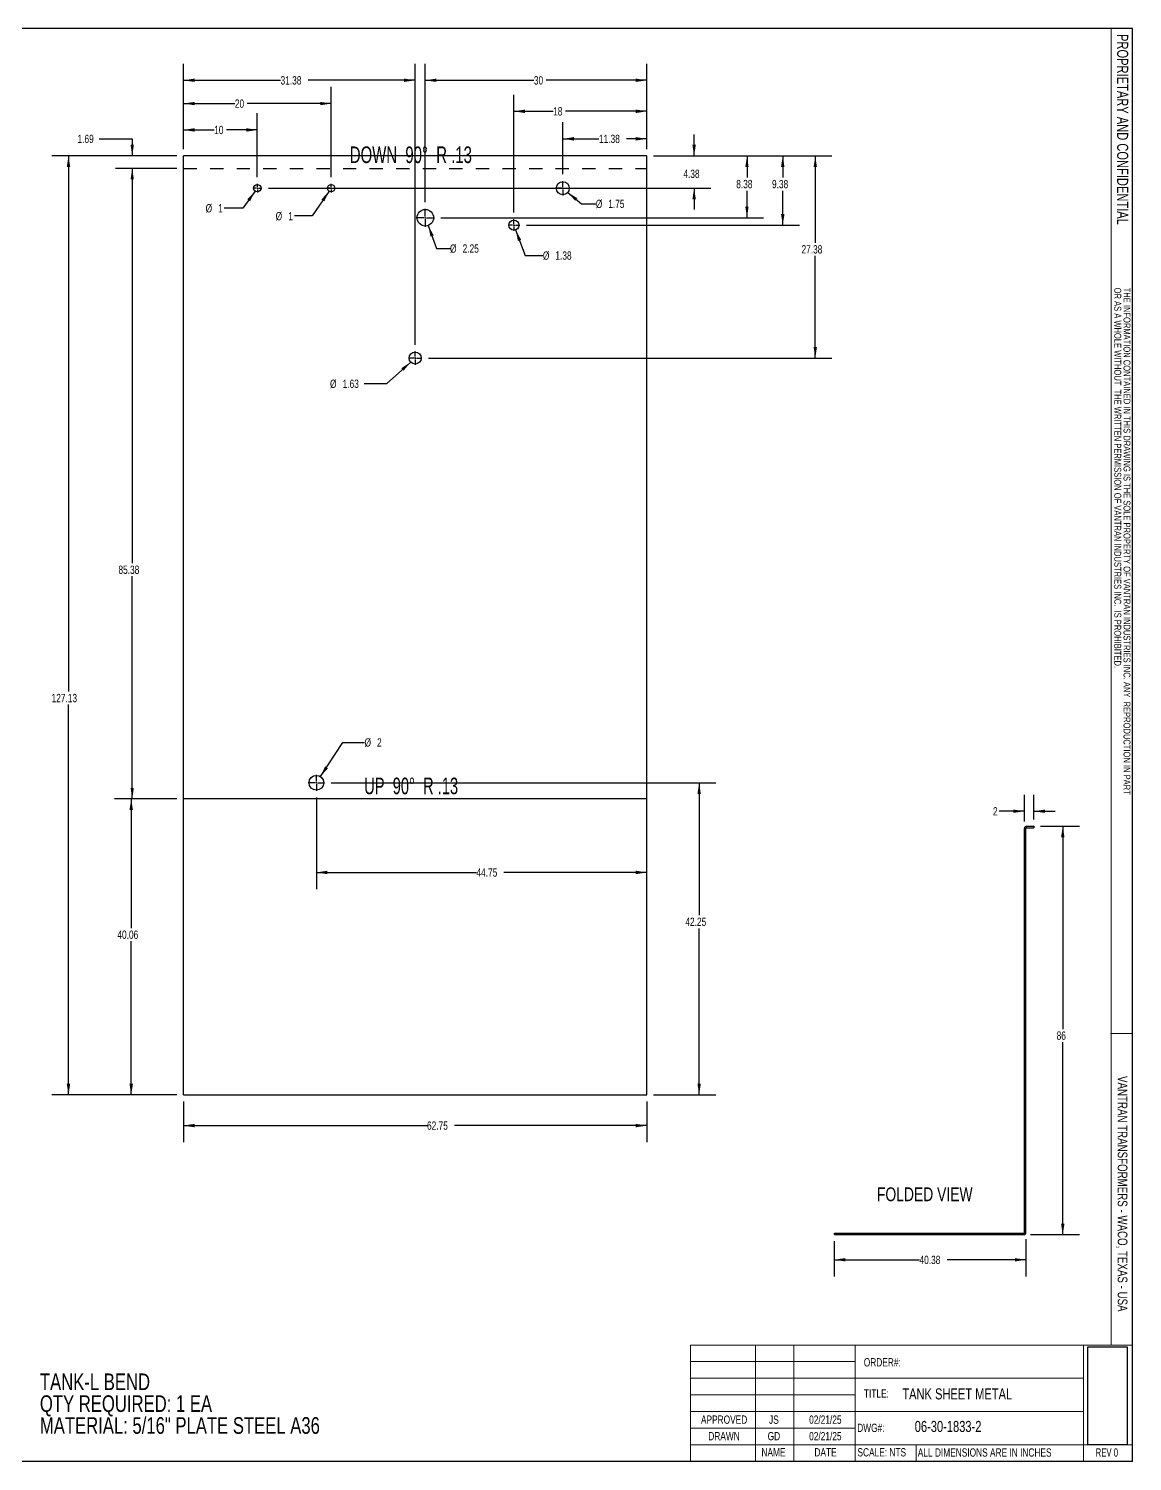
# Model space of a CAD drawing. Header units: inches. Extents: x 0.1 to 16.9, y 0.1 to 10.9.
# Drawn here: x 8.59 to 16.89, y 0.12 to 10.89 of the extents above; entities that cross this region are included whole.
import ezdxf

# ---------------------------------------------------------------- set-up
doc = ezdxf.new("R2010")
doc.units = ezdxf.units.IN
doc.header["$MEASUREMENT"] = 0
doc.linetypes.add('HIDDEN', pattern=[0.075, 0.05, -0.025])
doc.layers.add('FORMAT', color=7, linetype='Continuous')
doc.styles.add('SLDTEXTSTYLE0', font='TXT', dxfattribs={"width": 0.75})
doc.styles.add('SLDTEXTSTYLE1', font='TXT', dxfattribs={"width": 0.7})
doc.styles.add('SLDTEXTSTYLE2', font='TXT', dxfattribs={"width": 0.660714})
doc.styles.add('SLDTEXTSTYLE3', font='TXT', dxfattribs={"width": 0.671875})
doc.dimstyles.new('SLDDIMSTYLE1', dxfattribs={"dimtxt": 0.0625, "dimasz": 0.083333, "dimexe": 0, "dimexo": 0.0625, "dimgap": 0.015625, "dimtad": 0, "dimtih": 1, "dimtoh": 1, "dimlfac": 28, "dimrnd": 1e-09, "dimzin": 12, "dimdsep": 46, "dimtxsty": 'SLDTEXTSTYLE0', "dimsah": 1, "dimcen": 0.09, "dimadec": 0, "dimazin": 3, "dimtfac": 1, "dimtmove": 0, "dimatfit": 0, "dimfxl": 0, "dimfrac": 2, "dimtolj": 1, "dimtzin": 12, "dimarcsym": 0})
doc.dimstyles.new('SLDDIMSTYLE2', dxfattribs={"dimtxt": 0.0625, "dimasz": 0.083333, "dimexe": 0, "dimexo": 0.0625, "dimgap": 0.015625, "dimtad": 0, "dimtih": 1, "dimtoh": 1, "dimlfac": 28, "dimrnd": 1e-09, "dimzin": 12, "dimdsep": 46, "dimtxsty": 'SLDTEXTSTYLE0', "dimsah": 1, "dimcen": 0.09, "dimadec": 0, "dimazin": 3, "dimtfac": 1, "dimtofl": 0, "dimtmove": 0, "dimatfit": 3, "dimfxl": 0, "dimfrac": 2, "dimtolj": 1, "dimtzin": 12, "dimarcsym": 0})
doc.dimstyles.new('SLDDIMSTYLE5', dxfattribs={"dimtxt": 0.0625, "dimasz": 0.083333, "dimexe": 0, "dimexo": 0.0625, "dimgap": 0.015625, "dimtad": 0, "dimtih": 1, "dimtoh": 1, "dimlfac": 18, "dimrnd": 1e-09, "dimzin": 12, "dimdsep": 46, "dimtxsty": 'SLDTEXTSTYLE0', "dimsah": 1, "dimcen": 0.09, "dimadec": 0, "dimazin": 3, "dimtfac": 1, "dimtofl": 0, "dimtmove": 0, "dimatfit": 3, "dimfxl": 0, "dimfrac": 2, "dimtolj": 1, "dimtzin": 12, "dimarcsym": 0})
doc.dimstyles.new('SLDDIMSTYLE6', dxfattribs={"dimtxt": 0.0625, "dimasz": 0.083333, "dimexe": 0, "dimexo": 0.0625, "dimgap": 0.015625, "dimtad": 0, "dimtih": 1, "dimtoh": 1, "dimlfac": 18, "dimrnd": 1e-09, "dimzin": 12, "dimdsep": 46, "dimtxsty": 'SLDTEXTSTYLE0', "dimsah": 1, "dimcen": 0.09, "dimadec": 0, "dimazin": 3, "dimtfac": 1, "dimtmove": 0, "dimatfit": 0, "dimfxl": 0, "dimfrac": 2, "dimtolj": 1, "dimtzin": 12, "dimarcsym": 0})
doc.dimstyles.new('SLDDIMSTYLE7', dxfattribs={"dimtxt": 0.0625, "dimasz": 0.083333, "dimexe": 0, "dimexo": 0.0625, "dimgap": 0.015625, "dimtad": 0, "dimtih": 1, "dimtoh": 1, "dimlfac": 18, "dimrnd": 1e-09, "dimzin": 12, "dimdsep": 46, "dimtxsty": 'SLDTEXTSTYLE0', "dimsah": 1, "dimcen": 0, "dimadec": 0, "dimazin": 3, "dimtfac": 1, "dimtofl": 0, "dimtmove": 0, "dimatfit": 3, "dimfxl": 0, "dimfrac": 2, "dimtolj": 1, "dimtzin": 12, "dimarcsym": 0})
picture_1 = doc.add_image_def('image1.bmp', size_in_pixel=(535, 215))

# ---------------------------------------------------------------- blocks, each defined once
blk = doc.blocks.new('_D_3')
at = {"layer": 'FORMAT', "color": 7}
for p, q in [((16.082, 4.929), (16.082, 5.132)), ((16.153, 4.944), (16.153, 5.132)), ((16.082, 5.007), (15.891, 5.007)), ((16.153, 5.007), (16.314, 5.007))]:
    blk.add_line(p, q, dxfattribs=at)
for points in [[(16.082, 5.007), (15.999, 5.02), (15.999, 4.995)], [(16.153, 5.007), (16.237, 4.995), (16.237, 5.02)]]:
    blk.add_solid(points, dxfattribs=at)
at = {"layer": 'FORMAT', "color": 7, "insert": (15.845, 5.038), "char_height": 0.0625, "attachment_point": 1, "style": 'SLDTEXTSTYLE0'}
blk.add_mtext('2', dxfattribs=at)
blk = doc.blocks.new('_D_4')
at = {"layer": 'FORMAT', "color": 7}
for p, q in [((14.651, 1.773), (14.651, 1.509)), ((16.093, 1.789), (16.093, 1.509)), ((14.651, 1.634), (15.292, 1.634)), ((16.093, 1.634), (15.5, 1.634))]:
    blk.add_line(p, q, dxfattribs=at)
for points in [[(14.651, 1.634), (14.734, 1.621), (14.734, 1.646)], [(16.093, 1.634), (16.01, 1.646), (16.01, 1.621)]]:
    blk.add_solid(points, dxfattribs=at)
at = {"layer": 'FORMAT', "color": 7, "insert": (15.292, 1.664), "char_height": 0.0625, "attachment_point": 1, "style": 'SLDTEXTSTYLE0'}
blk.add_mtext('40.38', dxfattribs=at)
blk = doc.blocks.new('_D_5')
at = {"layer": 'FORMAT', "color": 7}
for p, q in [((16.203, 4.894), (16.495, 4.894)), ((16.37, 4.894), (16.37, 3.369)), ((16.37, 1.823), (16.37, 3.27)), ((16.127, 1.823), (16.495, 1.823))]:
    blk.add_line(p, q, dxfattribs=at)
for points in [[(16.37, 4.894), (16.357, 4.811), (16.383, 4.811)], [(16.37, 1.823), (16.383, 1.906), (16.357, 1.906)]]:
    blk.add_solid(points, dxfattribs=at)
at = {"layer": 'FORMAT', "color": 7, "insert": (16.324, 3.351), "char_height": 0.0625, "attachment_point": 1, "style": 'SLDTEXTSTYLE0'}
blk.add_mtext('86', dxfattribs=at)
blk = doc.blocks.new('_D_12')
at = {"layer": 'FORMAT'}
for p, q in [((10.865, 5.221), (13.759, 5.221)), ((13.634, 5.221), (13.634, 4.226)), ((13.634, 2.874), (13.634, 4.126)), ((13.29, 2.874), (13.759, 2.874))]:
    blk.add_line(p, q, dxfattribs=at)
for points in [[(13.634, 5.221), (13.621, 5.138), (13.646, 5.138)], [(13.634, 2.874), (13.646, 2.957), (13.621, 2.957)]]:
    blk.add_solid(points, dxfattribs=at)
at = {"layer": 'FORMAT', "insert": (13.53, 4.207), "char_height": 0.0625, "attachment_point": 1, "style": 'SLDTEXTSTYLE0'}
blk.add_mtext('42.25', dxfattribs=at)
blk = doc.blocks.new('_D_13')
at = {"layer": 'FORMAT'}
for p, q in [((10.754, 5.11), (10.754, 4.422)), ((10.754, 4.547), (11.958, 4.547)), ((13.24, 4.547), (12.165, 4.547))]:
    blk.add_line(p, q, dxfattribs=at)
for points in [[(10.754, 4.547), (10.837, 4.534), (10.837, 4.56)], [(13.24, 4.547), (13.157, 4.56), (13.157, 4.534)]]:
    blk.add_solid(points, dxfattribs=at)
at = {"layer": 'FORMAT', "insert": (11.958, 4.578), "char_height": 0.0625, "attachment_point": 1, "style": 'SLDTEXTSTYLE0'}
blk.add_mtext('44.75', dxfattribs=at)
blk = doc.blocks.new('_D_14')
at = {"layer": 'FORMAT'}
for p, q in [((13.596, 9.937), (13.596, 10.097)), ((13.29, 9.937), (13.721, 9.937)), ((10.393, 9.694), (13.721, 9.694)), ((13.596, 9.694), (13.596, 9.533))]:
    blk.add_line(p, q, dxfattribs=at)
for points in [[(13.596, 9.937), (13.609, 10.02), (13.583, 10.02)], [(13.596, 9.694), (13.583, 9.61), (13.609, 9.61)]]:
    blk.add_solid(points, dxfattribs=at)
at = {"layer": 'FORMAT', "insert": (13.515, 9.833), "char_height": 0.0625, "attachment_point": 1, "style": 'SLDTEXTSTYLE0'}
blk.add_mtext('4.38', dxfattribs=at)
blk = doc.blocks.new('_D_15')
at = {"layer": 'FORMAT'}
for p, q in [((13.29, 9.937), (14.119, 9.937)), ((13.994, 9.937), (13.994, 9.774)), ((13.994, 9.471), (13.994, 9.675)), ((11.691, 9.471), (14.119, 9.471))]:
    blk.add_line(p, q, dxfattribs=at)
for points in [[(13.994, 9.937), (13.981, 9.853), (14.006, 9.853)], [(13.994, 9.471), (14.006, 9.555), (13.981, 9.555)]]:
    blk.add_solid(points, dxfattribs=at)
at = {"layer": 'FORMAT', "insert": (13.913, 9.756), "char_height": 0.0625, "attachment_point": 1, "style": 'SLDTEXTSTYLE0'}
blk.add_mtext('8.38', dxfattribs=at)
blk = doc.blocks.new('_D_16')
at = {"layer": 'FORMAT'}
for p, q in [((13.29, 9.937), (14.388, 9.937)), ((14.263, 9.937), (14.263, 9.774)), ((14.263, 9.416), (14.263, 9.675)), ((12.334, 9.416), (14.388, 9.416))]:
    blk.add_line(p, q, dxfattribs=at)
for points in [[(14.263, 9.937), (14.25, 9.853), (14.276, 9.853)], [(14.263, 9.416), (14.276, 9.499), (14.25, 9.499)]]:
    blk.add_solid(points, dxfattribs=at)
at = {"layer": 'FORMAT', "insert": (14.182, 9.756), "char_height": 0.0625, "attachment_point": 1, "style": 'SLDTEXTSTYLE0'}
blk.add_mtext('9.38', dxfattribs=at)
blk = doc.blocks.new('_D_17')
at = {"layer": 'FORMAT'}
for p, q in [((13.29, 9.937), (14.633, 9.937)), ((14.508, 9.937), (14.508, 9.283)), ((14.508, 8.416), (14.508, 9.184)), ((11.598, 8.416), (14.633, 8.416))]:
    blk.add_line(p, q, dxfattribs=at)
for points in [[(14.508, 9.937), (14.495, 9.853), (14.52, 9.853)], [(14.508, 8.416), (14.52, 8.499), (14.495, 8.499)]]:
    blk.add_solid(points, dxfattribs=at)
at = {"layer": 'FORMAT', "insert": (14.404, 9.265), "char_height": 0.0625, "attachment_point": 1, "style": 'SLDTEXTSTYLE0'}
blk.add_mtext('27.38', dxfattribs=at)
blk = doc.blocks.new('_D_18')
at = {"layer": 'FORMAT'}
for p, q in [((9.754, 9.987), (9.754, 10.257)), ((10.309, 9.777), (10.309, 10.257)), ((9.754, 10.132), (9.984, 10.132)), ((10.309, 10.132), (10.077, 10.132))]:
    blk.add_line(p, q, dxfattribs=at)
for points in [[(9.754, 10.132), (9.837, 10.119), (9.837, 10.145)], [(10.309, 10.132), (10.226, 10.145), (10.226, 10.119)]]:
    blk.add_solid(points, dxfattribs=at)
at = {"layer": 'FORMAT', "insert": (9.984, 10.163), "char_height": 0.0625, "attachment_point": 1, "style": 'SLDTEXTSTYLE0'}
blk.add_mtext('10', dxfattribs=at)
blk = doc.blocks.new('_D_19')
at = {"layer": 'FORMAT'}
for p, q in [((9.754, 9.987), (9.754, 10.455)), ((10.865, 9.777), (10.865, 10.455)), ((9.754, 10.33), (10.14, 10.33)), ((10.865, 10.33), (10.233, 10.33))]:
    blk.add_line(p, q, dxfattribs=at)
for points in [[(9.754, 10.33), (9.837, 10.318), (9.837, 10.343)], [(10.865, 10.33), (10.782, 10.343), (10.782, 10.318)]]:
    blk.add_solid(points, dxfattribs=at)
at = {"layer": 'FORMAT', "insert": (10.14, 10.361), "char_height": 0.0625, "attachment_point": 1, "style": 'SLDTEXTSTYLE0'}
blk.add_mtext('20', dxfattribs=at)
blk = doc.blocks.new('_D_20')
at = {"layer": 'FORMAT'}
for p, q in [((9.754, 9.987), (9.754, 10.63)), ((11.497, 8.516), (11.497, 10.63)), ((9.754, 10.505), (10.484, 10.505)), ((11.497, 10.505), (10.692, 10.505))]:
    blk.add_line(p, q, dxfattribs=at)
for points in [[(9.754, 10.505), (9.837, 10.493), (9.837, 10.518)], [(11.497, 10.505), (11.414, 10.518), (11.414, 10.493)]]:
    blk.add_solid(points, dxfattribs=at)
at = {"layer": 'FORMAT', "insert": (10.484, 10.536), "char_height": 0.0625, "attachment_point": 1, "style": 'SLDTEXTSTYLE0'}
blk.add_mtext('31.38', dxfattribs=at)
blk = doc.blocks.new('_D_21')
at = {"layer": 'FORMAT'}
for p, q in [((11.573, 9.589), (11.573, 10.63)), ((13.24, 9.987), (13.24, 10.63)), ((11.573, 10.505), (12.39, 10.505)), ((13.24, 10.505), (12.482, 10.505))]:
    blk.add_line(p, q, dxfattribs=at)
for points in [[(11.573, 10.505), (11.657, 10.493), (11.657, 10.518)], [(13.24, 10.505), (13.157, 10.518), (13.157, 10.493)]]:
    blk.add_solid(points, dxfattribs=at)
at = {"layer": 'FORMAT', "insert": (12.39, 10.536), "char_height": 0.0625, "attachment_point": 1, "style": 'SLDTEXTSTYLE0'}
blk.add_mtext('30', dxfattribs=at)
blk = doc.blocks.new('_D_22')
at = {"layer": 'FORMAT'}
for p, q in [((12.608, 9.798), (12.608, 10.19)), ((13.24, 9.987), (13.24, 10.19)), ((12.608, 10.065), (12.88, 10.065)), ((13.24, 10.065), (13.088, 10.065))]:
    blk.add_line(p, q, dxfattribs=at)
for points in [[(12.608, 10.065), (12.691, 10.052), (12.691, 10.078)], [(13.24, 10.065), (13.157, 10.078), (13.157, 10.052)]]:
    blk.add_solid(points, dxfattribs=at)
at = {"layer": 'FORMAT', "insert": (12.88, 10.096), "char_height": 0.0625, "attachment_point": 1, "style": 'SLDTEXTSTYLE0'}
blk.add_mtext('11.38', dxfattribs=at)
blk = doc.blocks.new('_D_23')
at = {"layer": 'FORMAT'}
for p, q in [((12.24, 9.51), (12.24, 10.397)), ((13.24, 9.987), (13.24, 10.397)), ((12.24, 10.272), (12.535, 10.272)), ((13.24, 10.272), (12.628, 10.272))]:
    blk.add_line(p, q, dxfattribs=at)
for points in [[(12.24, 10.272), (12.323, 10.259), (12.323, 10.285)], [(13.24, 10.272), (13.157, 10.285), (13.157, 10.259)]]:
    blk.add_solid(points, dxfattribs=at)
at = {"layer": 'FORMAT', "insert": (12.535, 10.303), "char_height": 0.0625, "attachment_point": 1, "style": 'SLDTEXTSTYLE0'}
blk.add_mtext('18', dxfattribs=at)
blk = doc.blocks.new('_D_24')
at = {"layer": 'FORMAT'}
for p, q in [((12.645, 9.662), (12.749, 9.576)), ((12.749, 9.576), (12.856, 9.576))]:
    blk.add_line(p, q, dxfattribs=at)
blk.add_solid([(12.645, 9.662), (12.701, 9.599), (12.717, 9.619)], dxfattribs=at)
at = {"layer": 'FORMAT', "char_height": 0.0625, "attachment_point": 1, "style": 'SLDTEXTSTYLE0'}
for s, insert in [('%%c', (12.856, 9.607)), ('1.75', (12.95, 9.607))]:
    blk.add_mtext(s, dxfattribs=dict(at, insert=insert))
blk = doc.blocks.new('_D_25')
at = {"layer": 'FORMAT'}
for p, q in [((12.253, 9.38), (12.324, 9.187)), ((12.324, 9.187), (12.458, 9.187))]:
    blk.add_line(p, q, dxfattribs=at)
blk.add_solid([(12.253, 9.38), (12.27, 9.297), (12.294, 9.306)], dxfattribs=at)
at = {"layer": 'FORMAT', "char_height": 0.0625, "attachment_point": 1, "style": 'SLDTEXTSTYLE0'}
for s, insert in [('%%c', (12.458, 9.218)), ('1.38', (12.552, 9.218))]:
    blk.add_mtext(s, dxfattribs=dict(at, insert=insert))
blk = doc.blocks.new('_D_26')
at = {"layer": 'FORMAT'}
for p, q in [((11.595, 9.413), (11.658, 9.24)), ((11.658, 9.24), (11.759, 9.24))]:
    blk.add_line(p, q, dxfattribs=at)
blk.add_solid([(11.595, 9.413), (11.612, 9.33), (11.636, 9.339)], dxfattribs=at)
at = {"layer": 'FORMAT', "char_height": 0.0625, "attachment_point": 1, "style": 'SLDTEXTSTYLE0'}
for s, insert in [('%%c', (11.759, 9.271)), ('2.25', (11.854, 9.271))]:
    blk.add_mtext(s, dxfattribs=dict(at, insert=insert))
blk = doc.blocks.new('_D_27')
at = {"layer": 'FORMAT'}
for p, q in [((10.849, 9.671), (10.721, 9.485)), ((10.721, 9.485), (10.588, 9.485))]:
    blk.add_line(p, q, dxfattribs=at)
blk.add_solid([(10.849, 9.671), (10.791, 9.609), (10.813, 9.595)], dxfattribs=at)
at = {"layer": 'FORMAT', "char_height": 0.0625, "attachment_point": 1, "style": 'SLDTEXTSTYLE0'}
for s, insert in [('%%c', (10.447, 9.515)), ('1', (10.542, 9.515))]:
    blk.add_mtext(s, dxfattribs=dict(at, insert=insert))
blk = doc.blocks.new('_D_28')
at = {"layer": 'FORMAT'}
for p, q in [((10.293, 9.671), (10.2, 9.543)), ((10.2, 9.543), (10.06, 9.543))]:
    blk.add_line(p, q, dxfattribs=at)
blk.add_solid([(10.293, 9.671), (10.233, 9.611), (10.254, 9.596)], dxfattribs=at)
at = {"layer": 'FORMAT', "char_height": 0.0625, "attachment_point": 1, "style": 'SLDTEXTSTYLE0'}
for s, insert in [('%%c', (9.92, 9.574)), ('1', (10.014, 9.574))]:
    blk.add_mtext(s, dxfattribs=dict(at, insert=insert))
blk = doc.blocks.new('_D_29')
at = {"layer": 'FORMAT'}
for p, q in [((11.463, 8.386), (11.281, 8.223)), ((11.281, 8.223), (11.112, 8.223))]:
    blk.add_line(p, q, dxfattribs=at)
blk.add_solid([(11.463, 8.386), (11.393, 8.34), (11.41, 8.321)], dxfattribs=at)
at = {"layer": 'FORMAT', "char_height": 0.0625, "attachment_point": 1, "style": 'SLDTEXTSTYLE0'}
for s, insert in [('%%c', (10.856, 8.254)), ('1.63', (10.951, 8.254))]:
    blk.add_mtext(s, dxfattribs=dict(at, insert=insert))
blk = doc.blocks.new('_D_30')
at = {"layer": 'FORMAT'}
for p, q in [((10.784, 5.268), (10.952, 5.525)), ((10.952, 5.525), (11.116, 5.525))]:
    blk.add_line(p, q, dxfattribs=at)
blk.add_solid([(10.784, 5.268), (10.841, 5.331), (10.819, 5.345)], dxfattribs=at)
at = {"layer": 'FORMAT', "char_height": 0.0625, "attachment_point": 1, "style": 'SLDTEXTSTYLE0'}
for s, insert in [('%%c', (11.116, 5.556)), ('2', (11.21, 5.556))]:
    blk.add_mtext(s, dxfattribs=dict(at, insert=insert))
blk = doc.blocks.new('_D_31')
at = {"layer": 'FORMAT'}
for p, q in [((9.704, 5.1), (9.235, 5.1)), ((9.36, 5.1), (9.36, 4.129)), ((9.36, 2.874), (9.36, 4.03)), ((9.704, 2.874), (9.235, 2.874))]:
    blk.add_line(p, q, dxfattribs=at)
for points in [[(9.36, 5.1), (9.347, 5.016), (9.373, 5.016)], [(9.36, 2.874), (9.373, 2.957), (9.347, 2.957)]]:
    blk.add_solid(points, dxfattribs=at)
at = {"layer": 'FORMAT', "insert": (9.256, 4.11), "char_height": 0.0625, "attachment_point": 1, "style": 'SLDTEXTSTYLE0'}
blk.add_mtext('40.06', dxfattribs=at)
blk = doc.blocks.new('_D_32')
at = {"layer": 'FORMAT'}
for p, q in [((9.704, 9.843), (9.243, 9.843)), ((9.368, 9.843), (9.368, 6.874)), ((9.368, 5.1), (9.368, 6.775)), ((9.704, 5.1), (9.243, 5.1))]:
    blk.add_line(p, q, dxfattribs=at)
for points in [[(9.368, 9.843), (9.355, 9.76), (9.38, 9.76)], [(9.368, 5.1), (9.38, 5.183), (9.355, 5.183)]]:
    blk.add_solid(points, dxfattribs=at)
at = {"layer": 'FORMAT', "insert": (9.264, 6.855), "char_height": 0.0625, "attachment_point": 1, "style": 'SLDTEXTSTYLE0'}
blk.add_mtext('85.38', dxfattribs=at)
blk = doc.blocks.new('_D_33')
at = {"layer": 'FORMAT'}
for p, q in [((9.118, 10.065), (9.368, 10.065)), ((9.368, 10.065), (9.368, 9.937)), ((9.704, 9.937), (9.243, 9.937)), ((9.704, 9.843), (9.243, 9.843)), ((9.368, 9.843), (9.368, 9.683))]:
    blk.add_line(p, q, dxfattribs=at)
for points in [[(9.368, 9.937), (9.38, 10.02), (9.355, 10.02)], [(9.368, 9.843), (9.355, 9.76), (9.38, 9.76)]]:
    blk.add_solid(points, dxfattribs=at)
at = {"layer": 'FORMAT', "insert": (8.956, 10.096), "char_height": 0.0625, "attachment_point": 1, "style": 'SLDTEXTSTYLE0'}
blk.add_mtext('1.69', dxfattribs=at)
blk = doc.blocks.new('_D_34')
at = {"layer": 'FORMAT'}
for p, q in [((9.754, 2.824), (9.754, 2.518)), ((13.24, 2.824), (13.24, 2.518)), ((9.754, 2.643), (11.586, 2.643)), ((13.24, 2.643), (11.794, 2.643))]:
    blk.add_line(p, q, dxfattribs=at)
for points in [[(9.754, 2.643), (9.837, 2.63), (9.837, 2.656)], [(13.24, 2.643), (13.157, 2.656), (13.157, 2.63)]]:
    blk.add_solid(points, dxfattribs=at)
at = {"layer": 'FORMAT', "insert": (11.586, 2.674), "char_height": 0.0625, "attachment_point": 1, "style": 'SLDTEXTSTYLE0'}
blk.add_mtext('62.75', dxfattribs=at)
blk = doc.blocks.new('_D_35')
at = {"layer": 'FORMAT'}
for p, q in [((9.704, 9.937), (8.763, 9.937)), ((8.888, 9.937), (8.888, 5.908)), ((8.888, 2.874), (8.888, 5.809)), ((9.704, 2.874), (8.763, 2.874))]:
    blk.add_line(p, q, dxfattribs=at)
for points in [[(8.888, 9.937), (8.875, 9.853), (8.901, 9.853)], [(8.888, 2.874), (8.901, 2.957), (8.875, 2.957)]]:
    blk.add_solid(points, dxfattribs=at)
at = {"layer": 'FORMAT', "insert": (8.761, 5.89), "char_height": 0.0625, "attachment_point": 1, "style": 'SLDTEXTSTYLE0'}
blk.add_mtext('127.13', dxfattribs=at)
blk = doc.blocks.new('SW_CENTERMARKSYMBOL_15')
at = {"layer": 'FORMAT', "color": 0}
for p, q in [((-0.011, 0), (-0.054, 0)), ((0, 0), (-0.006, 0)), ((0, 0.011), (0, 0.054)), ((0, 0), (0, 0.006)), ((0, 0), (0, -0.006)), ((0, 0), (0.006, 0)), ((0.011, 0), (0.054, 0)), ((0, -0.011), (0, -0.054))]:
    blk.add_line(p, q, dxfattribs=at)
blk = doc.blocks.new('SW_CENTERMARKSYMBOL_16')
at = {"layer": 'FORMAT', "color": 0}
for p, q in [((-0.011, 0), (-0.033, 0)), ((0, 0), (-0.006, 0)), ((0, 0.011), (0, 0.033)), ((0, 0), (0, 0.006)), ((0, 0), (0, -0.006)), ((0, 0), (0.006, 0)), ((0.011, 0), (0.033, 0)), ((0, -0.011), (0, -0.033))]:
    blk.add_line(p, q, dxfattribs=at)
blk = doc.blocks.new('SW_CENTERMARKSYMBOL_17')
at = {"layer": 'FORMAT', "color": 0}
for p, q in [((-0.011, 0), (-0.033, 0)), ((0, 0), (-0.006, 0)), ((0, 0.011), (0, 0.033)), ((0, 0), (0, 0.006)), ((0, 0), (0, -0.006)), ((0, 0), (0.006, 0)), ((0.011, 0), (0.033, 0)), ((0, -0.011), (0, -0.033))]:
    blk.add_line(p, q, dxfattribs=at)
blk = doc.blocks.new('SW_CENTERMARKSYMBOL_18')
at = {"layer": 'FORMAT', "color": 0}
for p, q in [((-0.011, 0), (-0.068, 0)), ((0, 0), (-0.006, 0)), ((0, 0.011), (0, 0.068)), ((0, 0), (0, 0.006)), ((0, 0), (0, -0.006)), ((0, 0), (0.006, 0)), ((0.011, 0), (0.068, 0)), ((0, -0.011), (0, -0.068))]:
    blk.add_line(p, q, dxfattribs=at)
blk = doc.blocks.new('SW_CENTERMARKSYMBOL_19')
at = {"layer": 'FORMAT', "color": 0}
for p, q in [((-0.011, 0), (-0.044, 0)), ((0, 0), (-0.006, 0)), ((0, 0.011), (0, 0.044)), ((0, 0), (0, 0.006)), ((0, 0), (0, -0.006)), ((0, 0), (0.006, 0)), ((0.011, 0), (0.044, 0)), ((0, -0.011), (0, -0.044))]:
    blk.add_line(p, q, dxfattribs=at)
blk = doc.blocks.new('SW_CENTERMARKSYMBOL_20')
at = {"layer": 'FORMAT', "color": 0}
for p, q in [((-0.011, 0), (-0.051, 0)), ((0, 0), (-0.006, 0)), ((0, 0.011), (0, 0.051)), ((0, 0), (0, 0.006)), ((0, 0), (0, -0.006)), ((0, 0), (0.006, 0)), ((0.011, 0), (0.051, 0)), ((0, -0.011), (0, -0.051))]:
    blk.add_line(p, q, dxfattribs=at)
blk = doc.blocks.new('SW_CENTERMARKSYMBOL_21')
at = {"layer": 'FORMAT', "color": 0}
for p, q in [((-0.011, 0), (-0.061, 0)), ((0, 0), (-0.006, 0)), ((0, 0.011), (0, 0.061)), ((0, 0), (0, 0.006)), ((0, 0), (0, -0.006)), ((0, 0), (0.006, 0)), ((0.011, 0), (0.061, 0)), ((0, -0.011), (0, -0.061))]:
    blk.add_line(p, q, dxfattribs=at)

msp = doc.modelspace()

# ---------------------------------------------------------------- linework, layer by layer
at = {"color": 7, "linetype": 'Continuous', "lineweight": 25}
for p, q in [((16.8937, 10.8937), (0.1063, 10.8937)), ((16.8937, 0.11748), (16.8937, 10.8937)), ((13.23995, 9.93663), (9.75384, 9.93663)), ((9.75384, 2.87413), (9.75384, 9.93663)), ((13.23995, 2.87413), (13.23995, 9.93663)), ((16.09308, 4.87872), (16.08192, 4.87872)), ((16.08192, 1.83855), (16.08192, 4.87872)), ((16.09308, 1.83855), (16.09308, 4.87872)), ((16.09754, 4.88319), (16.09754, 4.89435)), ((16.09754, 4.89435), (16.15335, 4.89435)), ((16.09754, 4.88319), (16.15335, 4.88319)), ((16.15335, 4.89435), (16.15335, 4.88319)), ((9.75384, 2.87413), (13.23995, 2.87413)), ((14.65111, 1.82292), (14.65111, 1.83408)), ((14.65111, 1.83408), (16.07745, 1.83408)), ((16.07745, 1.83408), (16.07745, 1.82292)), ((16.08192, 1.83855), (16.09308, 1.83855)), ((14.65111, 1.82292), (16.07745, 1.82292)), ((16.8937, 0.11748), (0.1063, 0.11748))]:
    msp.add_line(p, q, dxfattribs=at)
at = {"color": 7, "linetype": 'Continuous', "lineweight": 18}
for p, q in [((16.73404, 0.99248), (16.73404, 10.8937)), ((16.8937, 3.33453), (16.72925, 3.33453)), ((13.56937, 0.99248), (13.56937, 0.11748)), ((13.56937, 0.99248), (14.80886, 0.99248)), ((14.05881, 0.99248), (14.05881, 0.11748)), ((14.34669, 0.99248), (14.34669, 0.11748)), ((14.80886, 0.99248), (14.80886, 0.11748)), ((14.80886, 0.99248), (16.52551, 0.99248)), ((16.52551, 0.99248), (16.52551, 0.74248)), ((16.52551, 0.99248), (16.8937, 0.99248)), ((13.56937, 0.86748), (14.80886, 0.86748)), ((13.56937, 0.74248), (14.80886, 0.74248)), ((14.80886, 0.74248), (16.52551, 0.74248)), ((16.52551, 0.49248), (16.52551, 0.74248)), ((13.56937, 0.61748), (14.80886, 0.61748)), ((13.56937, 0.49248), (14.80886, 0.49248)), ((14.80886, 0.49248), (16.52551, 0.49248)), ((16.52551, 0.49248), (16.52551, 0.24248)), ((14.80886, 0.36748), (13.56937, 0.36748)), ((14.80886, 0.24248), (13.56937, 0.24248)), ((14.80886, 0.24248), (16.52551, 0.24248)), ((15.26676, 0.24248), (15.26676, 0.11748)), ((16.52551, 0.24248), (16.8937, 0.24248)), ((16.52551, 0.24248), (16.52551, 0.11748))]:
    msp.add_line(p, q, dxfattribs=at)
at = {"color": 7, "linetype": 'HIDDEN'}
msp.add_line((9.75384, 9.84288), (13.23995, 9.84288), dxfattribs=at)
at = {"color": 7, "linetype": 'Continuous'}
msp.add_line((13.23995, 5.09982), (9.75384, 5.09982), dxfattribs=at)
at = {"color": 7, "linetype": 'Continuous', "lineweight": 25}
for centre, radius in [((10.3094, 9.69357), 0.02778), ((10.86495, 9.69357), 0.02778), ((12.60801, 9.69357), 0.04861), ((11.57329, 9.47135), 0.0625), ((12.23995, 9.4158), 0.03819), ((11.4969, 8.4158), 0.04514), ((10.75384, 5.22135), 0.05556)]:
    msp.add_circle(centre, radius, dxfattribs=at)
for centre, radius, start, end in [((16.09754, 4.87872), 0.01562, 90, 180), ((16.09754, 4.87872), 0.00446, 90, 180), ((16.07745, 1.83855), 0.01562, 270, 0), ((16.07745, 1.83855), 0.00446, 270, 0)]:
    msp.add_arc(centre, radius, start, end, dxfattribs=at)

# ---------------------------------------------------------------- block references
at = {"layer": 'FORMAT'}
for name, p in [('SW_CENTERMARKSYMBOL_16', (10.3094, 9.69357)), ('SW_CENTERMARKSYMBOL_17', (10.86495, 9.69357)), ('SW_CENTERMARKSYMBOL_15', (12.60801, 9.69357)), ('SW_CENTERMARKSYMBOL_18', (11.57329, 9.47135)), ('SW_CENTERMARKSYMBOL_19', (12.23995, 9.4158)), ('SW_CENTERMARKSYMBOL_20', (11.4969, 8.4158)), ('SW_CENTERMARKSYMBOL_21', (10.75384, 5.22135))]:
    msp.add_blockref(name, p, dxfattribs=at)

# ---------------------------------------------------------------- texts
at = {"color": 7, "linetype": 'Continuous', "lineweight": 0, "rotation": 270, "style": 'SLDTEXTSTYLE0'}
for s, insert, char_height, attachment_point in [('PROPRIETARY AND CONFIDENTIAL', (16.86243, 10.85309), 0.0833333, 1), ('OR AS A WHOLE WITHOUT  THE WRITTEN PERMISSION OF VANTRAN INDUSTRIES INC.  IS PROHIBITED.', (16.80984, 8.94538), 0.0520833, 1), ('THE INFORMATION CONTAINED IN THIS DRAWING IS THE SOLE PROPERTY OF VANTRAN INDUSTRIES INC. ANY  REPRODUCTION IN PART', (16.87928, 8.94538), 0.05208333, 1), ('VANTRAN TRANSFORMERS - WACO, TEXAS - USA', (16.85648, 2.13005), 0.0729167, 2)]:
    msp.add_mtext(s, dxfattribs=dict(at, insert=insert, char_height=char_height, attachment_point=attachment_point))
at = {"color": 7, "linetype": 'Continuous', "lineweight": 0}
for s, insert, char_height, attachment_point, style in [('DOWN  90°  R .13', (11.46439, 10.00774), 0.125, 2, 'SLDTEXTSTYLE3'), ('UP  90°  R .13', (11.4666, 5.26026), 0.125, 2, 'SLDTEXTSTYLE2'), ('FOLDED VIEW', (14.97154, 2.17843), 0.1041667, 1, 'SLDTEXTSTYLE0'), ('ORDER#:', (14.87279, 0.89371), 0.0625, 1, 'SLDTEXTSTYLE0'), ('TANK-L BEND', (8.67283, 0.77843), 0.125, 1, 'SLDTEXTSTYLE0'), ('TITLE:', (14.87373, 0.65952), 0.0625, 1, 'SLDTEXTSTYLE0'), ('TANK SHEET METAL', (15.57591, 0.66645), 0.0833333, 2, 'SLDTEXTSTYLE0'), ('QTY REQUIRED: 1 EA', (8.67283, 0.61406), 0.125, 1, 'SLDTEXTSTYLE0'), ('MATERIAL: 5/16" PLATE STEEL A36', (8.67283, 0.44969), 0.125, 1, 'SLDTEXTSTYLE0'), ('APPROVED', (13.82175, 0.4624), 0.0625, 2, 'SLDTEXTSTYLE0'), ('JS', (14.19626, 0.4624), 0.0625, 2, 'SLDTEXTSTYLE0'), ('02/21/25', (14.58343, 0.4624), 0.0625, 2, 'SLDTEXTSTYLE0'), ('DRAWN', (13.82097, 0.33836), 0.0625, 2, 'SLDTEXTSTYLE0'), ('GD', (14.19631, 0.33836), 0.0625, 2, 'SLDTEXTSTYLE0'), ('02/21/25', (14.58343, 0.33836), 0.0625, 2, 'SLDTEXTSTYLE0'), ('DWG#:', (14.82321, 0.4008), 0.0625, 1, 'SLDTEXTSTYLE0'), ('06-30-1833-2', (15.50697, 0.42152), 0.0833333, 2, 'SLDTEXTSTYLE0'), ('NAME', (14.19323, 0.21688), 0.0625, 2, 'SLDTEXTSTYLE0'), ('DATE', (14.58487, 0.21688), 0.0625, 2, 'SLDTEXTSTYLE0'), ('SCALE: NTS', (14.82516, 0.21688), 0.0625, 1, 'SLDTEXTSTYLE0'), ('ALL DIMENSIONS ARE IN INCHES', (15.27902, 0.21531), 0.0625, 1, 'SLDTEXTSTYLE0'), ('REV 0', (16.70165, 0.21531), 0.0625, 2, 'SLDTEXTSTYLE1')]:
    msp.add_mtext(s, dxfattribs=dict(at, insert=insert, char_height=char_height, attachment_point=attachment_point, style=style))

# ---------------------------------------------------------------- dimensions: what is measured, and where the dimension line sits
at = {"layer": 'FORMAT'}
for base, p1, p2, picture, middle in [((9.75384, 10.50533), (11.4969, 8.46649), (9.75384, 9.93663), '_D_20', (10.58818, 10.50533)), ((13.23995, 10.50533), (11.57329, 9.53941), (13.23995, 9.93663), '_D_21', (12.43615, 10.50533)), ((9.75384, 10.33033), (10.86495, 9.72691), (9.75384, 9.93663), '_D_19', (10.18647, 10.33033)), ((13.23995, 10.27197), (12.23995, 9.45955), (13.23995, 9.93663), '_D_23', (12.58141, 10.27197)), ((10.3094, 10.13169), (9.75384, 9.93663), (10.3094, 9.72691), '_D_18', (10.03036, 10.13169)), ((13.23995, 10.06476), (12.60801, 9.74774), (13.23995, 9.93663), '_D_22', (12.98371, 10.06476)), ((13.23995, 4.54674), (10.75384, 5.16024), (13.23995, 2.87413), '_D_13', (12.06148, 4.54674)), ((13.23995, 2.64303), (9.75384, 2.87413), (13.23995, 2.87413), '_D_34', (11.69001, 2.64303))]:
    dim = msp.add_linear_dim(base=base, p1=p1, p2=p2, dimstyle='SLDDIMSTYLE5', dxfattribs=at)
    dim.commit()
    dim.dimension.update_dxf_attribs({"geometry": picture, "text_midpoint": middle, "dimtype": 160})
for base, p1, p2, dimstyle, picture, middle in [((9.36768, 9.93663), (9.75384, 9.84288), (9.75384, 9.93663), 'SLDDIMSTYLE6', '_D_33', (9.36768, 10.06476)), ((13.59571458, 9.9366287), (10.34273058, 9.69357315), (13.23995281, 9.9366287), 'SLDDIMSTYLE6', '_D_14', (13.59571458, 9.80207655)), ((8.8876999617, 9.9366287048), (9.753841694, 2.8741287048), (9.753841694, 9.9366287048), 'SLDDIMSTYLE5', '_D_35', (8.8876999617, 5.858696176)), ((14.5076, 9.93663), (11.54759, 8.4158), (13.23995, 9.93663), 'SLDDIMSTYLE5', '_D_17', (14.5076, 9.23362)), ((13.99358612, 9.9366287), (11.64134169, 9.47135093), (13.23995281, 9.9366287), 'SLDDIMSTYLE5', '_D_15', (13.99358612, 9.72463847)), ((14.26328, 9.93663), (12.2837, 9.4158), (13.23995, 9.93663), 'SLDDIMSTYLE5', '_D_16', (14.26328, 9.72464)), ((9.36768, 5.09982), (9.75384, 9.84288), (9.75384, 5.09982), 'SLDDIMSTYLE5', '_D_32', (9.36768, 6.82425)), ((13.63365, 2.87413), (10.81495, 5.22135), (13.23995, 2.87413), 'SLDDIMSTYLE5', '_D_12', (13.63365, 4.17588)), ((9.36014, 5.09982), (9.75384, 2.87413), (9.75384, 5.09982), 'SLDDIMSTYLE5', '_D_31', (9.36014, 4.07919))]:
    dim = msp.add_linear_dim(base=base, p1=p1, p2=p2, angle=90, dimstyle=dimstyle, dxfattribs=at)
    dim.commit()
    dim.dimension.update_dxf_attribs({"geometry": picture, "text_midpoint": middle, "dimtype": 160})
for p1, p2, picture, middle in [((10.32579, 9.716), (10.29301, 9.67115), '_D_28', (9.99013, 9.54343)), ((10.88069, 9.71646), (10.84922, 9.67068), '_D_27', (10.51766, 9.48455)), ((12.57072, 9.72476), (12.6453, 9.66238), '_D_24', (12.98371, 9.57578)), ((11.55173, 9.53002), (11.59484, 9.41268), '_D_26', (11.88728, 9.23969)), ((12.22675, 9.45163), (12.25316, 9.37996), '_D_25', (12.58546, 9.18679)), ((11.53056065, 8.44586686), (11.46323385, 8.38572388), '_D_29', (10.98427648, 8.22296804)), ((10.72346, 5.17484), (10.78423, 5.26786), '_D_30', (11.18616, 5.52468))]:
    dim = msp.add_diameter_dim_2p(p1=p1, p2=p2, dimstyle='SLDDIMSTYLE7', dxfattribs=at)
    dim.commit()
    dim.dimension.update_dxf_attribs({"geometry": picture, "text_midpoint": middle, "dimtype": 163})
at = {"layer": 'FORMAT', "color": 7}
for base, p1, p2, dimstyle, picture, middle in [((16.15335, 5.00739), (16.08192, 4.87872), (16.15335, 4.89435), 'SLDDIMSTYLE1', '_D_3', (15.86805, 5.00739)), ((16.09308, 1.63354), (14.65111, 1.82292), (16.09308, 1.83855), 'SLDDIMSTYLE2', '_D_4', (15.39627, 1.63354))]:
    dim = msp.add_linear_dim(base=base, p1=p1, p2=p2, dimstyle=dimstyle, dxfattribs=at)
    dim.commit()
    dim.dimension.update_dxf_attribs({"geometry": picture, "text_midpoint": middle, "dimtype": 160})
dim = msp.add_linear_dim(base=(16.36973, 4.89435), p1=(16.07745, 1.82292), p2=(16.15335, 4.89435), angle=90, dimstyle='SLDDIMSTYLE2', dxfattribs=at)
dim.commit()
dim.dimension.update_dxf_attribs({"geometry": '_D_5', "text_midpoint": (16.36973, 3.31965), "dimtype": 160})

# ---------------------------------------------------------------- pictures from other files: only their frames are drawn
image = msp.add_image(picture_1, insert=(16.55952, 0.97917), size_in_units=(0.73624, 0.29587), rotation=-90)
image.dxf.flags = 7

doc.saveas('drawing.dxf')
